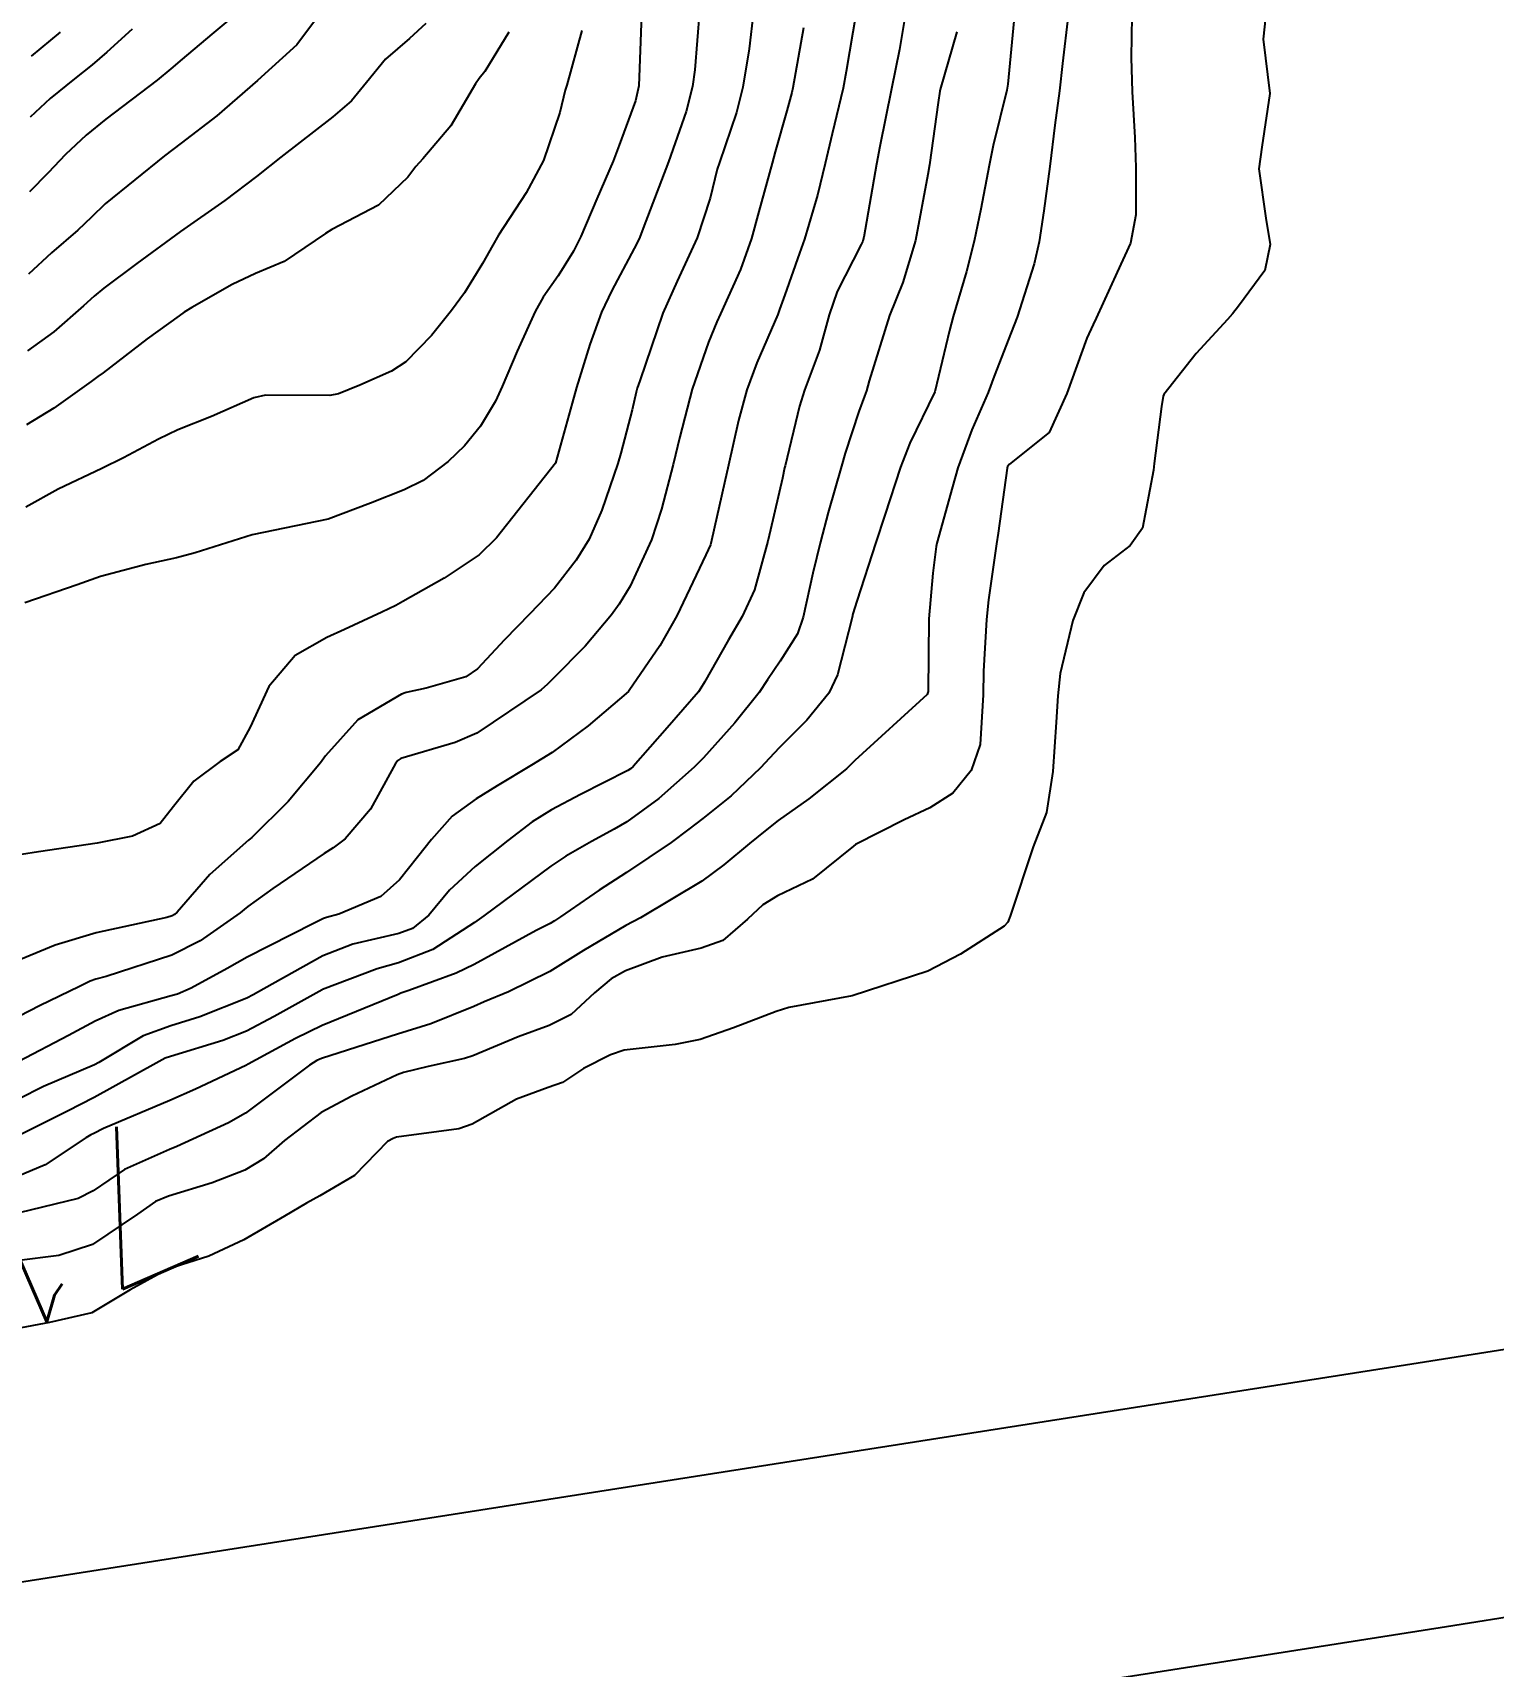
# Model space of a CAD drawing. Header units: metres. Extents: x 307586 to 320046, y 7427249 to 7434250.
# Drawn here: x 310757.32 to 310795.94, y 7432803.33 to 7432846.53 of the extents above; entities that cross this region are included whole.
import ezdxf
from ezdxf.enums import TextEntityAlignment as Align

# ---------------------------------------------------------------- set-up
doc = ezdxf.new("R2010")
doc.units = ezdxf.units.M
doc.header["$MEASUREMENT"] = 0
for name, color, linetype in [('Cotas', 45, 'Continuous'), ('Curvas de Nivel 1m', 11, 'Continuous'), ('Curvas de Nivel 5m', 15, 'Continuous'), ('Vias Primárias', 230, 'Continuous')]:
    doc.layers.add(name, color=color, linetype=linetype)
doc.styles.add('Style-STANDARD', font='STANDARD.shx')

msp = doc.modelspace()

# ---------------------------------------------------------------- linework, layer by layer
at = {"layer": 'Curvas de Nivel 1m', "flags": 128}
for points, elevation in [([(310783.281, 7432847.022), (310783.104, 7432845.173), (310783.072, 7432845.012), (310782.715, 7432843.548), (310782.607, 7432843.016), (310782.388, 7432841.862), (310782.211, 7432841.02), (310782.013, 7432840.22), (310781.66, 7432839.025), (310781.556, 7432838.66), (310781.173, 7432837.03), (310780.512, 7432835.68), (310780.263, 7432835.043), (310779.849, 7432833.768), (310779.615, 7432833.053), (310779.107, 7432831.494), (310779.007, 7432831.158), (310778.984, 7432831.061), (310778.595, 7432829.55), (310778.364, 7432829.067), (310777.787, 7432828.352), (310777.058, 7432827.62), (310776.797, 7432827.342), (310776.559, 7432827.085), (310775.782, 7432826.352), (310775.033, 7432825.748), (310774.669, 7432825.465), (310774.201, 7432825.112), (310773.015, 7432824.318), (310772.292, 7432823.855), (310771.269, 7432823.147), (310771.111, 7432823.04), (310771.001, 7432822.976), (310770.631, 7432822.788), (310768.99, 7432821.892), (310768.513, 7432821.659), (310767.258, 7432821.197), (310767.053, 7432821.128), (310766.981, 7432821.097), (310765.639, 7432820.548), (310764.969, 7432820.275), (310764.264, 7432819.929), (310763.013, 7432819.249), (310762.953, 7432819.218), (310761.621, 7432818.588), (310760.943, 7432818.29), (310759.188, 7432817.549), (310758.934, 7432817.421), (310758.852, 7432817.382), (310758.725, 7432817.302), (310757.648, 7432816.587), (310756.917, 7432816.281)], 717), ([(310780.397, 7432847.043), (310780.234, 7432846.09), (310780.025, 7432845.049), (310779.714, 7432843.52), (310779.626, 7432843.054), (310779.293, 7432841.128), (310779.28, 7432841.059), (310779.265, 7432841.016), (310779.221, 7432840.93), (310778.585, 7432839.684), (310778.373, 7432839.068), (310778.121, 7432838.133), (310777.729, 7432837.074), (310777.589, 7432836.653), (310777.217, 7432835.079), (310777.2, 7432835.022), (310777.14, 7432834.748), (310776.822, 7432833.387), (310776.752, 7432833.084), (310776.399, 7432831.798), (310776.08, 7432831.09), (310775.711, 7432830.476), (310775.077, 7432829.357), (310774.984, 7432829.192), (310774.918, 7432829.102), (310774.093, 7432828.144), (310773.192, 7432827.128), (310773.121, 7432827.06), (310773.051, 7432827.015), (310771.801, 7432826.382), (310771.035, 7432825.979), (310770.524, 7432825.664), (310769.882, 7432825.167), (310769.016, 7432824.483), (310768.341, 7432823.855), (310767.788, 7432823.192), (310767.356, 7432822.84), (310766.998, 7432822.704), (310765.778, 7432822.429), (310764.992, 7432822.121), (310763.425, 7432821.243), (310763.146, 7432821.082), (310762.979, 7432821.001), (310761.733, 7432820.501), (310760.968, 7432820.268), (310760.24, 7432820.004), (310759.063, 7432819.298), (310758.952, 7432819.238), (310757.603, 7432818.657), (310756.943, 7432818.327)], 719), ([(310784.7, 7432846.989), (310784.551, 7432845.714), (310784.466, 7432844.992), (310784.345, 7432844.085), (310784.212, 7432842.995), (310784.057, 7432841.823), (310783.934, 7432840.999), (310783.8, 7432840.415), (310783.348, 7432839.008), (310783.189, 7432838.6), (310782.744, 7432837.447), (310782.579, 7432837.016), (310782.153, 7432836.025), (310781.779, 7432835.024), (310781.639, 7432834.524), (310781.222, 7432833.029), (310781.205, 7432832.947), (310781.115, 7432832.239), (310781.009, 7432831.031), (310780.996, 7432829.11), (310780.965, 7432829.032), (310779.055, 7432827.284), (310778.945, 7432827.17), (310778.836, 7432827.062), (310777.843, 7432826.27), (310777.032, 7432825.692), (310776.685, 7432825.426), (310776.274, 7432825.087), (310775.589, 7432824.522), (310775.013, 7432824.096), (310773.385, 7432823.124), (310773.001, 7432822.916), (310771.879, 7432822.256), (310770.988, 7432821.704), (310769.899, 7432821.166), (310769.251, 7432820.903), (310768.977, 7432820.777), (310767.847, 7432820.314), (310766.966, 7432820.041), (310766.325, 7432819.844), (310764.956, 7432819.403), (310764.828, 7432819.349), (310764.635, 7432819.225), (310762.94, 7432817.96), (310762.495, 7432817.696), (310761.548, 7432817.264), (310761.125, 7432817.073), (310760.929, 7432816.999), (310759.745, 7432816.463), (310758.912, 7432815.904), (310758.514, 7432815.699), (310756.958, 7432815.319)], 716), ([(310776.374, 7432847.089), (310776.266, 7432846.102), (310776.097, 7432845.092), (310775.926, 7432844.424), (310775.475, 7432843.098), (310775.419, 7432842.92), (310775.234, 7432842.159), (310774.89, 7432841.105), (310774.36, 7432839.959), (310773.981, 7432839.118), (310773.368, 7432837.32), (310773.303, 7432837.128), (310773.277, 7432837.023), (310773.164, 7432836.557), (310772.87, 7432835.41), (310772.791, 7432835.134), (310772.366, 7432833.902), (310772.028, 7432833.141), (310771.684, 7432832.578), (310771.11, 7432831.844), (310770.459, 7432831.16), (310769.79, 7432830.472), (310769.081, 7432829.711), (310768.765, 7432829.496), (310767.717, 7432829.194), (310767.192, 7432829.078), (310767.071, 7432829.041), (310765.914, 7432828.362), (310765.055, 7432827.406), (310764.926, 7432827.222), (310764.075, 7432826.197), (310763.109, 7432825.249), (310763.022, 7432825.176), (310762.004, 7432824.269), (310761.132, 7432823.269), (310761.064, 7432823.207), (310761.002, 7432823.179), (310760.864, 7432823.134), (310758.997, 7432822.728), (310757.906, 7432822.399), (310756.99, 7432822.022)], 722), ([(310774.95, 7432847.105), (310774.826, 7432845.55), (310774.76, 7432845.108), (310774.594, 7432844.447), (310774.125, 7432843.117), (310773.458, 7432841.359), (310773.37, 7432841.128), (310773.327, 7432841.023), (310773.218, 7432840.821), (310772.627, 7432839.71), (310772.353, 7432839.138), (310772.044, 7432838.281), (310771.7, 7432837.145), (310771.583, 7432836.73), (310771.143, 7432835.15), (310769.577, 7432833.173), (310769.118, 7432832.721), (310768.196, 7432832.106), (310767.106, 7432831.487), (310766.92, 7432831.386), (310766.545, 7432831.206), (310765.562, 7432830.75), (310765.093, 7432830.532), (310764.253, 7432830.064), (310763.563, 7432829.243), (310763.062, 7432828.166), (310762.74, 7432827.569), (310762.271, 7432827.258), (310761.574, 7432826.736), (310761.035, 7432826.067), (310760.687, 7432825.617), (310759.953, 7432825.286), (310759.021, 7432825.1), (310757.467, 7432824.867), (310757.018, 7432824.8)], 723), ([(310773.413, 7432847.006), (310773.34, 7432845.129), (310773.259, 7432844.73), (310772.828, 7432843.553), (310772.668, 7432843.136), (310772.237, 7432842.136), (310771.809, 7432841.144), (310771.613, 7432840.75), (310771.207, 7432840.101), (310770.815, 7432839.54), (310770.604, 7432839.159), (310770.13, 7432838.113), (310769.734, 7432837.172), (310769.555, 7432836.786), (310769.157, 7432836.126), (310768.73, 7432835.603), (310768.303, 7432835.188), (310767.643, 7432834.69), (310767.135, 7432834.438), (310766.252, 7432834.089), (310765.127, 7432833.668), (310763.123, 7432833.25), (310761.611, 7432832.773), (310761.117, 7432832.641), (310760.303, 7432832.471), (310759.111, 7432832.15), (310758.49, 7432831.925), (310757.104, 7432831.457)], 724), ([(310765.057, 7432847.224), (310764.298, 7432846.214), (310763.263, 7432845.27), (310762.182, 7432844.332), (310761.246, 7432843.608), (310760.797, 7432843.277), (310759.23, 7432842.003), (310758.873, 7432841.657), (310758.505, 7432841.307), (310757.817, 7432840.71), (310757.205, 7432840.146)], 728), ([(310762.957, 7432847.253), (310762.054, 7432846.49), (310761.271, 7432845.833), (310760.968, 7432845.574), (310760.611, 7432845.28), (310759.252, 7432844.244), (310758.732, 7432843.821), (310758.187, 7432843.311), (310757.725, 7432842.828), (310757.233, 7432842.326)], 729), ([(310789.914, 7432846.931), (310789.852, 7432846.364), (310790.034, 7432844.928), (310789.817, 7432843.5), (310789.735, 7432842.933), (310789.926, 7432841.626), (310790.042, 7432840.928), (310789.896, 7432840.246), (310789.198, 7432839.295), (310789.04, 7432839.097), (310788.907, 7432838.943), (310788.084, 7432838.051), (310787.228, 7432836.959), (310787.211, 7432836.921), (310787.168, 7432836.646), (310786.971, 7432835.136), (310786.954, 7432834.962), (310786.663, 7432833.429), (310786.333, 7432832.968), (310785.65, 7432832.442), (310785.11, 7432831.715), (310784.821, 7432830.984), (310784.489, 7432829.582), (310784.427, 7432828.99), (310784.376, 7432828.3), (310784.289, 7432826.991), (310784.124, 7432825.906), (310783.773, 7432824.999), (310783.166, 7432823.169), (310783.104, 7432823.008), (310783.002, 7432822.901), (310781.853, 7432822.162), (310780.99, 7432821.715), (310778.983, 7432821.06), (310777.307, 7432820.748), (310776.976, 7432820.646), (310775.845, 7432820.216), (310774.965, 7432819.9), (310774.304, 7432819.769), (310772.96, 7432819.625), (310772.597, 7432819.495), (310771.885, 7432819.141), (310771.326, 7432818.769), (310770.948, 7432818.633), (310770.105, 7432818.323), (310768.938, 7432817.667), (310768.582, 7432817.538), (310766.934, 7432817.317), (310766.845, 7432817.29), (310766.696, 7432817.202), (310765.823, 7432816.307), (310764.911, 7432815.772), (310764.559, 7432815.574), (310763.974, 7432815.234), (310762.896, 7432814.607), (310761.975, 7432814.177), (310760.889, 7432813.831), (310759.89, 7432813.285), (310758.877, 7432812.677), (310757.762, 7432812.423), (310756.872, 7432812.252)], 714), ([(310781.753, 7432846.558), (310781.315, 7432845.029), (310781.305, 7432844.987), (310781.259, 7432844.685), (310781.031, 7432843.033), (310780.989, 7432842.782), (310780.662, 7432841.038), (310780.322, 7432839.928), (310779.972, 7432839.048), (310779.439, 7432837.32), (310779.36, 7432837.057), (310779.31, 7432836.919), (310779.165, 7432836.516), (310778.803, 7432835.408), (310778.699, 7432835.064), (310778.355, 7432833.844), (310778.15, 7432833.07), (310777.945, 7432832.241), (310777.687, 7432831.074), (310777.536, 7432830.636), (310777.085, 7432829.906), (310776.747, 7432829.414), (310776.525, 7432829.085), (310775.882, 7432828.275), (310775.055, 7432827.357), (310774.805, 7432827.104), (310773.876, 7432826.281), (310773.031, 7432825.664), (310772.695, 7432825.466), (310772.088, 7432825.139), (310771.414, 7432824.751), (310771.016, 7432824.485), (310769.245, 7432823.176), (310769.001, 7432822.998), (310767.899, 7432822.286), (310766.99, 7432821.932), (310766.426, 7432821.769), (310764.983, 7432821.229), (310764.967, 7432821.22), (310763.701, 7432820.51), (310762.966, 7432820.126), (310762.342, 7432819.877), (310760.956, 7432819.458), (310760.82, 7432819.407), (310760.581, 7432819.276), (310758.944, 7432818.366), (310758.237, 7432818.01), (310756.933, 7432817.355)], 718), ([(310777.7, 7432846.662), (310777.42, 7432845.078), (310777.39, 7432844.951), (310777.257, 7432844.465), (310776.95, 7432843.379), (310776.867, 7432843.084), (310776.518, 7432841.8), (310776.325, 7432841.089), (310776.033, 7432840.269), (310775.502, 7432839.097), (310775.404, 7432838.885), (310775.185, 7432838.348), (310774.753, 7432837.106), (310774.425, 7432835.84), (310774.252, 7432835.113), (310773.947, 7432833.933), (310773.68, 7432833.122), (310773.111, 7432831.898), (310772.824, 7432831.415), (310772.618, 7432831.135), (310771.923, 7432830.309), (310771.077, 7432829.451), (310770.927, 7432829.3), (310770.763, 7432829.155), (310769.061, 7432828.009), (310768.486, 7432827.759), (310767.054, 7432827.333), (310766.969, 7432827.286), (310766.907, 7432827.201), (310766.245, 7432825.998), (310765.575, 7432825.214), (310765.263, 7432824.975), (310765.019, 7432824.819), (310763.67, 7432823.901), (310763.005, 7432823.425), (310762.911, 7432823.343), (310762.805, 7432823.252), (310761.747, 7432822.51), (310760.992, 7432822.133), (310759.257, 7432821.567), (310758.985, 7432821.496), (310758.838, 7432821.448), (310758.55, 7432821.304), (310757.499, 7432820.791), (310756.971, 7432820.52)], 721), ([(310769.904, 7432846.55), (310769.268, 7432845.507), (310769.125, 7432845.321), (310769.027, 7432845.182), (310768.37, 7432844.07), (310767.636, 7432843.196), (310767.448, 7432842.991), (310767.238, 7432842.711), (310766.464, 7432841.974), (310765.224, 7432841.325), (310765.056, 7432841.223), (310763.969, 7432840.481), (310763.207, 7432840.159), (310762.589, 7432839.869), (310761.527, 7432839.267), (310761.323, 7432839.137), (310761.191, 7432839.046), (310760.339, 7432838.437), (310759.175, 7432837.538), (310759.04, 7432837.435), (310758.866, 7432837.303), (310757.873, 7432836.602), (310757.156, 7432836.162)], 726), ([(310767.711, 7432846.771), (310767.281, 7432846.378), (310766.646, 7432845.833), (310766.144, 7432845.211), (310765.746, 7432844.727), (310765.254, 7432844.31), (310763.873, 7432843.241), (310763.238, 7432842.726), (310762.398, 7432842.091), (310761.223, 7432841.27), (310760.073, 7432840.424), (310759.2, 7432839.779), (310758.938, 7432839.562), (310758.662, 7432839.305), (310757.877, 7432838.622), (310757.181, 7432838.117)], 727), ([(310758.046, 7432846.548), (310757.272, 7432845.907)], 731)]:
    msp.add_lwpolyline(points, dxfattribs=dict(at, elevation=elevation))
at = {"layer": 'Curvas de Nivel 5m', "flags": 128}
for points, elevation in [([(310786.38, 7432846.969), (310786.366, 7432845.88), (310786.389, 7432844.969), (310786.456, 7432843.763), (310786.487, 7432842.968), (310786.484, 7432841.714), (310786.343, 7432840.969), (310785.99, 7432840.194), (310785.435, 7432838.978), (310785.358, 7432838.812), (310785.188, 7432838.454), (310784.666, 7432836.988), (310784.191, 7432835.96), (310783.145, 7432835.122), (310783.095, 7432835.059), (310783.081, 7432835.011), (310782.844, 7432833.295), (310782.8, 7432833.013), (310782.594, 7432831.53), (310782.539, 7432831.016), (310782.456, 7432829.642), (310782.447, 7432829.016), (310782.368, 7432827.709), (310782.133, 7432827.019), (310781.647, 7432826.421), (310781.038, 7432826.029), (310780.362, 7432825.711), (310779.072, 7432825.059), (310779.023, 7432825.021), (310777.937, 7432824.148), (310777.009, 7432823.702), (310776.623, 7432823.467), (310776.219, 7432823.088), (310775.565, 7432822.526), (310774.995, 7432822.32), (310773.962, 7432822.085), (310772.989, 7432821.723), (310772.609, 7432821.512), (310772.174, 7432821.138), (310771.556, 7432820.563), (310770.97, 7432820.277), (310770.15, 7432819.977), (310768.957, 7432819.474), (310768.735, 7432819.403), (310767.769, 7432819.192), (310767.119, 7432819.031), (310766.951, 7432818.966), (310765.754, 7432818.402), (310764.94, 7432817.973), (310763.973, 7432817.234), (310763.423, 7432816.745), (310762.921, 7432816.448), (310762.059, 7432816.115), (310760.91, 7432815.762), (310760.567, 7432815.616), (310760.089, 7432815.282), (310758.895, 7432814.48), (310758.009, 7432814.191), (310756.89, 7432814.049)], 715), ([(310779.089, 7432847.062), (310778.831, 7432845.503), (310778.747, 7432845.065), (310778.458, 7432843.861), (310778.267, 7432843.07), (310778.068, 7432842.238), (310777.722, 7432841.075), (310777.589, 7432840.705), (310777.201, 7432839.595), (310777.067, 7432839.209), (310777.016, 7432839.082), (310776.465, 7432837.802), (310776.203, 7432837.09), (310775.98, 7432836.273), (310775.712, 7432835.094), (310775.607, 7432834.626), (310775.27, 7432833.099), (310775.236, 7432832.985), (310775.119, 7432832.722), (310774.345, 7432831.111), (310773.895, 7432830.314), (310773.089, 7432829.13), (310773.073, 7432829.11), (310772.008, 7432828.196), (310771.056, 7432827.495), (310770.504, 7432827.158), (310769.601, 7432826.615), (310769.039, 7432826.272), (310768.407, 7432825.812), (310767.858, 7432825.192), (310767.49, 7432824.723), (310767.012, 7432824.127), (310766.524, 7432823.689), (310765.415, 7432823.216), (310765.087, 7432823.134), (310765.002, 7432823.102), (310764.744, 7432822.968), (310762.991, 7432822.08), (310762.461, 7432821.782), (310761.506, 7432821.265), (310761.143, 7432821.106), (310760.98, 7432821.059), (310759.596, 7432820.669), (310758.969, 7432820.386), (310758.263, 7432820.007), (310756.953, 7432819.32)], 720), ([(310771.841, 7432846.588), (310771.439, 7432845.148), (310771.399, 7432845.011), (310771.256, 7432844.417), (310770.82, 7432843.156), (310770.364, 7432842.293), (310769.631, 7432841.174), (310769.48, 7432840.916), (310769.212, 7432840.428), (310768.732, 7432839.652), (310768.393, 7432839.188), (310767.858, 7432838.522), (310767.179, 7432837.823), (310766.802, 7432837.579), (310765.963, 7432837.212), (310765.405, 7432836.982), (310765.169, 7432836.939), (310763.469, 7432836.945), (310763.167, 7432836.879), (310762.044, 7432836.377), (310761.154, 7432836.026), (310760.643, 7432835.785), (310759.717, 7432835.291), (310759.14, 7432835.008), (310757.987, 7432834.459), (310757.13, 7432833.986)], 725), ([(310759.946, 7432846.627), (310759.274, 7432846.019), (310758.889, 7432845.683), (310758.424, 7432845.308), (310757.78, 7432844.793), (310757.253, 7432844.295)], 730)]:
    msp.add_lwpolyline(points, dxfattribs=dict(at, elevation=elevation))
at = {"layer": 'Vias Primárias'}
msp.add_lwpolyline([(310965.033, 7432838.814), (310926.621, 7432832.656), (310892.242, 7432827.04), (310870.072, 7432823.261), (310851.99, 7432820.51), (310793.615, 7432811.295), (310716.995, 7432799.274), (310691.417, 7432795.148), (310677.004, 7432792.881), (310659.996, 7432789.956), (310638.653, 7432786.3), (310609.988, 7432781.668), (310588.258, 7432778.899), (310577.304, 7432778.124), (310563.026, 7432777.791), (310548.421, 7432778.233), (310544.903, 7432778.454), (310536.936, 7432779.054), (310528.844, 7432779.773), (310515.153, 7432781.756), (310495.551, 7432784.991), (310477.008, 7432789.136), (310469.454, 7432792.012), (310461.809, 7432794.84)], dxfattribs=at)
msp.add_lwpolyline([(310455.577, 7432787.579), (310460.921, 7432785.988), (310467.316, 7432784.152, 0.021347), (310491.473, 7432778.882, 0.000604), (310512.542, 7432775.246, 0.021822), (310538.312, 7432771.981), (310544.903, 7432771.437), (310550.392, 7432771.111), (310559.843, 7432770.894), (310572.011, 7432771.003), (310578.99, 7432771.222), (310591.049, 7432772.09), (310608.459, 7432774.433), (310631.934, 7432778.133), (310661.017, 7432783.036), (310683.776, 7432786.81), (310707.099, 7432790.562), (310718.08, 7432792.359), (310794.7, 7432804.38), (310853.062, 7432813.593), (310872.156, 7432816.648), (310891.711, 7432819.925), (310927.177, 7432825.709), (310964.765, 7432831.728)], format="xyb", dxfattribs=at)

# ---------------------------------------------------------------- texts
at = {"layer": 'Cotas', "style": 'Style-STANDARD'}
msp.add_text('715', height=4, rotation=203.4117, dxfattribs=at).set_placement((310757.034, 7432814.331, 715), align=Align.MIDDLE_CENTER)

doc.saveas('drawing.dxf')
